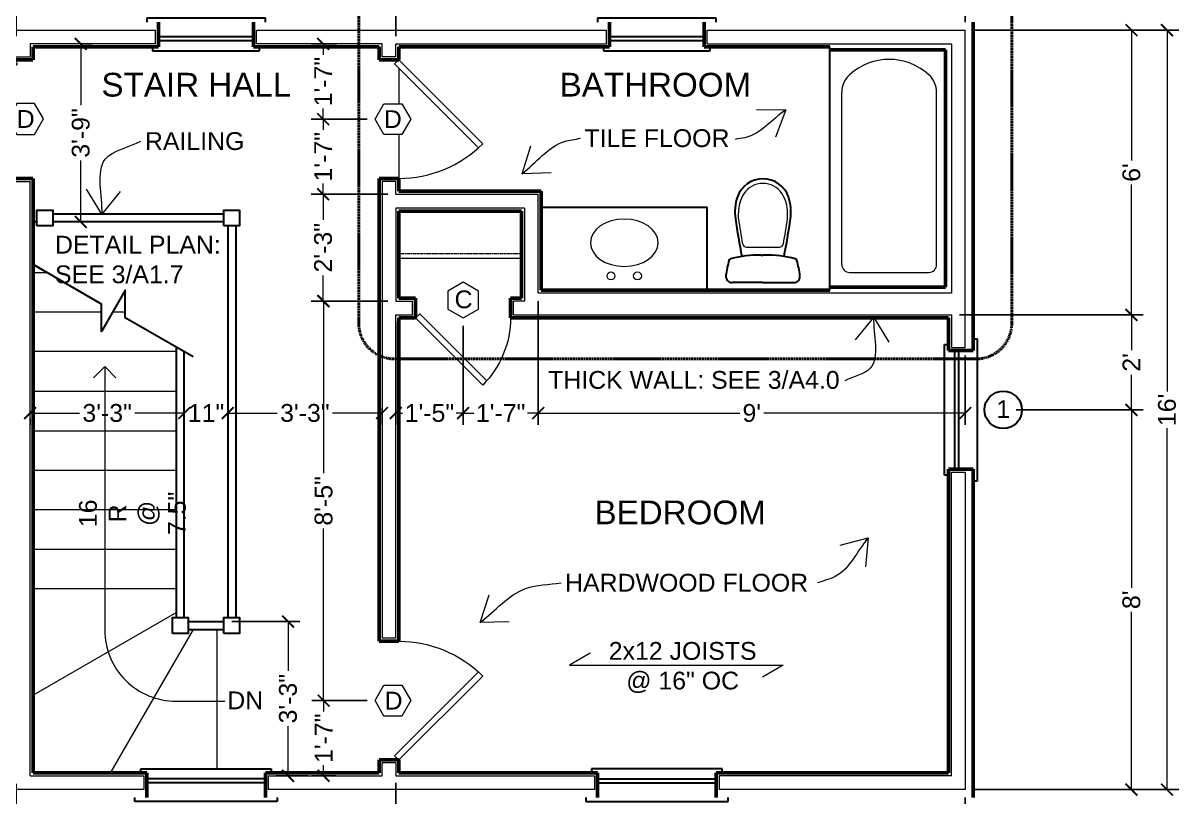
# Model space of a CAD drawing. Header units: inches. Extents: x -54 to 15382, y 469 to 41738.
# Drawn here: x 3613.8 to 3906, y 6575.4 to 6771 of the extents above; entities that cross this region are included whole.
import ezdxf

# ---------------------------------------------------------------- set-up
doc = ezdxf.new("R2010")
doc.units = ezdxf.units.IN
doc.header["$MEASUREMENT"] = 0
doc.linetypes.add('DASHED', pattern=[0.75, 0.5, -0.25])
doc.linetypes.add('DASHED2', pattern=[0.375, 0.25, -0.125])
doc.layers.get('0').update_dxf_attribs({"lineweight": 9})
for name, color, linetype, lineweight in [('1', 7, 'Continuous', 9), ('2', 7, 'Continuous', 18), ('3', 7, 'Continuous', 30), ('5', 7, 'Continuous', 50), ('A-DIMSx', 7, 'Continuous', 9), ('A-LINK', 7, 'Continuous', 40), ('A-SYMB', 7, 'Continuous', 18), ('A-TEXTx', 7, 'Continuous', 18)]:
    doc.layers.add(name, color=color, linetype=linetype, lineweight=lineweight)
doc.styles.get("Standard").update_dxf_attribs({"font": 'arial.ttf'})
doc.dimstyles.get("Standard").update_dxf_attribs({"dimtxt": 3, "dimasz": 2, "dimexe": 0.03125, "dimexo": 0.0625, "dimgap": 0.03125, "dimtad": 0, "dimtoh": 1, "dimdec": 4, "dimlfac": 0.99985, "dimzin": 0, "dimdsep": 46, "dimlunit": 4, "dimtxsty": 'Standard', "dimblk": 'ARCHTICK', "dimblk1": 'ARCHTICK', "dimblk2": 'ARCHTICK', "dimcen": 0.09, "dimclrt": 256, "dimadec": 0, "dimazin": 0, "dimtfac": 1, "dimtdec": 4, "dimtofl": 0, "dimtmove": 0, "dimatfit": 3, "dimfxl": 1, "dimtolj": 1, "dimtzin": 0, "dimarcsym": 0})

# ---------------------------------------------------------------- blocks, each defined once
blk = doc.blocks.new('window plan 24')
at = {"layer": '1'}
for p, q in [((181.69, 1833.26), (181.69, 1836.76)), ((207.19, 1833.26), (207.19, 1836.76))]:
    blk.add_line(p, q, dxfattribs=at)
at = {"layer": '3'}
for p, q in [((209.44, 1839.76), (179.44, 1839.76)), ((179.44, 1839.76), (179.44, 1838.76)), ((209.44, 1838.76), (209.44, 1839.76)), ((180.94, 1832.51), (180.94, 1831.51)), ((206.44, 1835.04), (182.44, 1835.04)), ((206.44, 1834.04), (182.44, 1834.04)), ((207.94, 1831.51), (207.94, 1832.51)), ((180.94, 1831.51), (207.94, 1831.51))]:
    blk.add_line(p, q, dxfattribs=at)
at = {"layer": '5'}
for p, q in [((182.44, 1832.51), (182.44, 1838.76)), ((206.44, 1832.51), (206.44, 1838.76))]:
    blk.add_line(p, q, dxfattribs=at)
blk = doc.blocks.new('window plan 30')
at = {"layer": '1'}
for p, q in [((181.94, 1684.26), (181.94, 1680.76)), ((213.44, 1684.26), (213.44, 1680.76))]:
    blk.add_line(p, q, dxfattribs=at)
at = {"layer": '3'}
for p, q in [((181.19, 1685.01), (181.19, 1686.01)), ((181.19, 1686.01), (214.19, 1686.01)), ((212.69, 1683.48), (182.69, 1683.48)), ((214.19, 1686.01), (214.19, 1685.01)), ((212.69, 1682.48), (182.69, 1682.48)), ((179.69, 1677.76), (179.69, 1678.76)), ((215.69, 1677.76), (179.69, 1677.76)), ((215.69, 1678.76), (215.69, 1677.76))]:
    blk.add_line(p, q, dxfattribs=at)
at = {"layer": '5'}
for p, q in [((182.69, 1685.01), (182.69, 1678.76)), ((212.69, 1685.01), (212.69, 1678.76))]:
    blk.add_line(p, q, dxfattribs=at)
blk = doc.blocks.new('door plan 30')
at = {"layer": '1'}
for p, q in [((362.69, 1685.01), (359.19, 1685.01)), ((363.44, 1684.26), (362.38, 1683.2)), ((363.44, 1684.26), (384.65, 1663.05)), ((362.38, 1683.2), (383.57, 1662.01)), ((362.69, 1653.51), (359.19, 1653.51))]:
    blk.add_line(p, q, dxfattribs=at)
blk.add_arc((363.44, 1684.26), 30, 270, 315, dxfattribs=at)
at = {"layer": '5'}
for p, q in [((358.44, 1684.26), (363.44, 1684.26)), ((358.44, 1654.26), (363.44, 1654.26))]:
    blk.add_line(p, q, dxfattribs=at)
blk = doc.blocks.new('TOILET round TOTO top')
at = {"layer": '1', "linetype": 'Continuous'}
for p, q in [((20663.27, 1803.45), (20664.85, 1803.46)), ((20656.14, 1801.42), (20656.14, 1793.04)), ((20663.28, 1791.03), (20664.85, 1791.02))]:
    blk.add_line(p, q, dxfattribs=at)
for centre, radius, start, end in [((20701.92, 1548.87), 257.49, 98.6329, 100.0541), ((20664.85, 1794.58), 8.87, 57.5383, 90), ((20657.14, 1801.42), 1, 100.0541, 180), ((20666.54, 1797.24), 5.72, 0, 57.5383), ((20666.54, 1797.24), 5.72, 302.4617, 0), ((20657.14, 1793.04), 1, 180, 259.8423), ((20691.55, 1985.1), 196.11, 259.8423, 261.7135), ((20664.85, 1799.9), 8.87, 270, 302.4617)]:
    blk.add_arc(centre, radius, start, end, dxfattribs=at)
at = {"layer": '3', "linetype": 'Continuous'}
for p, q in [((20647.17, 1797.24), (20647.17, 1805.04)), ((20654.14, 1797.75), (20654.14, 1797.24)), ((20647.17, 1797.24), (20647.17, 1789.44)), ((20654.14, 1796.73), (20654.14, 1797.24))]:
    blk.add_line(p, q, dxfattribs=at)
at = {"layer": '3', "linetype": 'DASHED'}
blk.add_line((20647.17, 1797.24), (20647.17, 1797.24), dxfattribs=at)
blk.add_line((20647.17, 1797.24), (20647.17, 1797.24), dxfattribs=at)
at = {"layer": '3', "linetype": 'Continuous'}
for centre, radius, start, end in [((20648.75, 1805.04), 1.57, 82.8564, 180), ((20645.51, 1779.25), 27.56, 74.7214, 82.8564), ((20652.62, 1805.27), 0.591, 14.0755, 74.7214), ((20622.64, 1797.75), 31.5, 0, 14.0755), ((20691.55, 1609.38), 196.86, 98.2539, 101.0651), ((20664.98, 1792.52), 11.81, 70.8883, 98.2539), ((20666.62, 1797.24), 6.81, 0, 70.8883), ((20622.64, 1796.73), 31.5, 345.9245, 0), ((20666.62, 1797.24), 6.81, 289.1117, 0), ((20691.55, 1985.1), 196.86, 258.9349, 261.7461), ((20648.75, 1789.44), 1.57, 180, 277.1436), ((20645.51, 1815.23), 27.56, 277.1436, 285.2786), ((20652.62, 1789.21), 0.591, 285.2786, 345.9245), ((20664.98, 1801.97), 11.81, 261.7461, 289.1117)]:
    blk.add_arc(centre, radius, start, end, dxfattribs=at)
blk = doc.blocks.new('_ArchTick')
at = {"color": 0, "linetype": 'ByBlock', "lineweight": 0, "const_width": 0.15}
blk.add_lwpolyline([(-0.5, -0.5), (0.5, 0.5)], dxfattribs=at)
blk = doc.blocks.new('*D92')
at = {"layer": 'A-DIMSx', "color": 0, "lineweight": -2, "ltscale": 0.1}
for p, q in [((3612, 6767.77), (3612, 6834.27)), ((3708, 6773.77), (3708, 6834.27))]:
    blk.add_line(p, q, dxfattribs=at)
at = {"layer": 'A-DIMSx', "color": 0, "lineweight": 5, "ltscale": 0.1}
for p, q in [((3612, 6831.27), (3656.94, 6831.27)), ((3708, 6831.27), (3663.06, 6831.27))]:
    blk.add_line(p, q, dxfattribs=at)
at = {"layer": 'A-DIMSx', "color": 0, "lineweight": 5, "xscale": 3, "yscale": 3, "zscale": 3, "rotation": 180}
blk.add_blockref('_ArchTick', (3612, 6831.27), dxfattribs=at)
at = {"layer": 'A-DIMSx', "color": 0, "lineweight": 5, "xscale": 3, "yscale": 3, "zscale": 3}
blk.add_blockref('_ArchTick', (3708, 6831.27), dxfattribs=at)
at = {"layer": 'A-DIMSx', "ltscale": 0.25, "insert": (3660, 6831.27), "char_height": 4.5, "attachment_point": 5}
blk.add_mtext("\\A1;8'", dxfattribs=at)
blk = doc.blocks.new('*D93')
at = {"layer": 'A-DIMSx', "color": 0, "lineweight": -2, "ltscale": 0.1}
for p, q in [((3708, 6767.77), (3708, 6834.27)), ((3852, 6771.27), (3852, 6834.27))]:
    blk.add_line(p, q, dxfattribs=at)
at = {"layer": 'A-DIMSx', "color": 0, "lineweight": 5, "ltscale": 0.1}
for p, q in [((3708, 6831.27), (3775.39, 6831.27)), ((3852, 6831.27), (3784.61, 6831.27))]:
    blk.add_line(p, q, dxfattribs=at)
at = {"layer": 'A-DIMSx', "color": 0, "lineweight": 5, "xscale": 3, "yscale": 3, "zscale": 3, "rotation": 180}
blk.add_blockref('_ArchTick', (3708, 6831.27), dxfattribs=at)
at = {"layer": 'A-DIMSx', "color": 0, "lineweight": 5, "xscale": 3, "yscale": 3, "zscale": 3}
blk.add_blockref('_ArchTick', (3852, 6831.27), dxfattribs=at)
at = {"layer": 'A-DIMSx', "ltscale": 0.25, "insert": (3780, 6831.27), "char_height": 4.5, "attachment_point": 5}
blk.add_mtext("\\A1;12'", dxfattribs=at)
blk = doc.blocks.new('*D94')
at = {"layer": 'A-DIMSx', "color": 0, "lineweight": -2, "ltscale": 0.1}
for p, q in [((3854, 6769.27), (3906, 6769.27)), ((3854, 6577.27), (3906, 6577.27))]:
    blk.add_line(p, q, dxfattribs=at)
at = {"layer": 'A-DIMSx', "color": 0, "lineweight": 5, "ltscale": 0.1}
for p, q in [((3903, 6769.27), (3903, 6677.88)), ((3903, 6577.27), (3903, 6668.67))]:
    blk.add_line(p, q, dxfattribs=at)
at = {"layer": 'A-DIMSx', "color": 0, "lineweight": 5, "xscale": 3, "yscale": 3, "zscale": 3}
for p, rotation in [((3903, 6769.27), 90), ((3903, 6577.27), 270)]:
    blk.add_blockref('_ArchTick', p, dxfattribs=dict(at, rotation=rotation))
at = {"layer": 'A-DIMSx', "ltscale": 0.25, "insert": (3903, 6673.27), "char_height": 4.5, "attachment_point": 5, "rotation": 90}
blk.add_mtext("\\A1;16'", dxfattribs=at)
blk = doc.blocks.new('*D95')
at = {"layer": 'A-DIMSx', "color": 0, "lineweight": -2, "ltscale": 0.1}
for p, q in [((3854, 6769.27), (3897, 6769.27)), ((3850.5, 6697.27), (3897, 6697.27))]:
    blk.add_line(p, q, dxfattribs=at)
at = {"layer": 'A-DIMSx', "color": 0, "lineweight": 5, "ltscale": 0.1}
for p, q in [((3894, 6769.27), (3894, 6736.34)), ((3894, 6697.27), (3894, 6730.21))]:
    blk.add_line(p, q, dxfattribs=at)
at = {"layer": 'A-DIMSx', "color": 0, "lineweight": 5, "xscale": 3, "yscale": 3, "zscale": 3}
for p, rotation in [((3894, 6769.27), 90), ((3894, 6697.27), 270)]:
    blk.add_blockref('_ArchTick', p, dxfattribs=dict(at, rotation=rotation))
at = {"layer": 'A-DIMSx', "ltscale": 0.25, "insert": (3894, 6733.27), "char_height": 4.5, "attachment_point": 5, "rotation": 90}
blk.add_mtext("\\A1;6'", dxfattribs=at)
blk = doc.blocks.new('*D96')
at = {"layer": 'A-DIMSx', "color": 0, "lineweight": -2, "ltscale": 0.1}
for p, q in [((3865, 6673.27), (3897, 6673.27)), ((3854, 6577.27), (3897, 6577.27))]:
    blk.add_line(p, q, dxfattribs=at)
at = {"layer": 'A-DIMSx', "color": 0, "lineweight": 5, "ltscale": 0.1}
for p, q in [((3894, 6673.27), (3894, 6628.33)), ((3894, 6577.27), (3894, 6622.21))]:
    blk.add_line(p, q, dxfattribs=at)
at = {"layer": 'A-DIMSx', "color": 0, "lineweight": 5, "xscale": 3, "yscale": 3, "zscale": 3}
for p, rotation in [((3894, 6673.27), 90), ((3894, 6577.27), 270)]:
    blk.add_blockref('_ArchTick', p, dxfattribs=dict(at, rotation=rotation))
at = {"layer": 'A-DIMSx', "ltscale": 0.25, "insert": (3894, 6625.27), "char_height": 4.5, "attachment_point": 5, "rotation": 90}
blk.add_mtext("\\A1;8'", dxfattribs=at)
blk = doc.blocks.new('*D99')
at = {"layer": 'A-DIMSx', "color": 0, "lineweight": -2, "ltscale": 0.1}
for p, q in [((3612, 6578.77), (3612, 6468.84)), ((3660, 6563.28), (3660, 6468.84))]:
    blk.add_line(p, q, dxfattribs=at)
at = {"layer": 'A-DIMSx', "color": 0, "lineweight": 5, "ltscale": 0.1}
for p, q in [((3612, 6471.84), (3632.85, 6471.84)), ((3660, 6471.84), (3639.15, 6471.84))]:
    blk.add_line(p, q, dxfattribs=at)
at = {"layer": 'A-DIMSx', "color": 0, "lineweight": 5, "xscale": 3, "yscale": 3, "zscale": 3, "rotation": 180}
blk.add_blockref('_ArchTick', (3612, 6471.84), dxfattribs=at)
at = {"layer": 'A-DIMSx', "color": 0, "lineweight": 5, "xscale": 3, "yscale": 3, "zscale": 3}
blk.add_blockref('_ArchTick', (3660, 6471.84), dxfattribs=at)
at = {"layer": 'A-DIMSx', "ltscale": 0.25, "insert": (3636, 6471.84), "char_height": 4.5, "attachment_point": 5}
blk.add_mtext("\\A1;4'", dxfattribs=at)
blk = doc.blocks.new('*D100')
at = {"layer": 'A-DIMSx', "color": 0, "lineweight": -2, "ltscale": 0.1}
for p, q in [((3708, 6578.77), (3708, 6468.84)), ((3660, 6563.28), (3660, 6468.84))]:
    blk.add_line(p, q, dxfattribs=at)
at = {"layer": 'A-DIMSx', "color": 0, "lineweight": 5, "ltscale": 0.1}
for p, q in [((3660, 6471.84), (3680.85, 6471.84)), ((3708, 6471.84), (3687.15, 6471.84))]:
    blk.add_line(p, q, dxfattribs=at)
at = {"layer": 'A-DIMSx', "color": 0, "lineweight": 5, "xscale": 3, "yscale": 3, "zscale": 3, "rotation": 180}
blk.add_blockref('_ArchTick', (3660, 6471.84), dxfattribs=at)
at = {"layer": 'A-DIMSx', "color": 0, "lineweight": 5, "xscale": 3, "yscale": 3, "zscale": 3}
blk.add_blockref('_ArchTick', (3708, 6471.84), dxfattribs=at)
at = {"layer": 'A-DIMSx', "ltscale": 0.25, "insert": (3684, 6471.84), "char_height": 4.5, "attachment_point": 5}
blk.add_mtext("\\A1;4'", dxfattribs=at)
blk = doc.blocks.new('*D101')
at = {"layer": 'A-DIMSx', "color": 0, "lineweight": -2, "ltscale": 0.1}
for p, q in [((3708, 6578.77), (3708, 6468.84)), ((3774, 6564.28), (3774, 6468.84))]:
    blk.add_line(p, q, dxfattribs=at)
at = {"layer": 'A-DIMSx', "color": 0, "lineweight": 5, "ltscale": 0.1}
for p, q in [((3708, 6471.84), (3734, 6471.84)), ((3774, 6471.84), (3748, 6471.84))]:
    blk.add_line(p, q, dxfattribs=at)
at = {"layer": 'A-DIMSx', "color": 0, "lineweight": 5, "xscale": 3, "yscale": 3, "zscale": 3, "rotation": 180}
blk.add_blockref('_ArchTick', (3708, 6471.84), dxfattribs=at)
at = {"layer": 'A-DIMSx', "color": 0, "lineweight": 5, "xscale": 3, "yscale": 3, "zscale": 3}
blk.add_blockref('_ArchTick', (3774, 6471.84), dxfattribs=at)
at = {"layer": 'A-DIMSx', "ltscale": 0.25, "insert": (3741, 6471.84), "char_height": 4.5, "attachment_point": 5}
blk.add_mtext('\\A1;5\'-6"', dxfattribs=at)
blk = doc.blocks.new('*D102')
at = {"layer": 'A-DIMSx', "color": 0, "lineweight": -2, "ltscale": 0.1}
for p, q in [((3852, 6575.27), (3852, 6468.84)), ((3774, 6564.28), (3774, 6468.84))]:
    blk.add_line(p, q, dxfattribs=at)
at = {"layer": 'A-DIMSx', "color": 0, "lineweight": 5, "ltscale": 0.1}
for p, q in [((3774, 6471.84), (3806.01, 6471.84)), ((3852, 6471.84), (3819.99, 6471.84))]:
    blk.add_line(p, q, dxfattribs=at)
at = {"layer": 'A-DIMSx', "color": 0, "lineweight": 5, "xscale": 3, "yscale": 3, "zscale": 3, "rotation": 180}
blk.add_blockref('_ArchTick', (3774, 6471.84), dxfattribs=at)
at = {"layer": 'A-DIMSx', "color": 0, "lineweight": 5, "xscale": 3, "yscale": 3, "zscale": 3}
blk.add_blockref('_ArchTick', (3852, 6471.84), dxfattribs=at)
at = {"layer": 'A-DIMSx', "ltscale": 0.25, "insert": (3813, 6471.84), "char_height": 4.5, "attachment_point": 5}
blk.add_mtext('\\A1;6\'-6"', dxfattribs=at)
blk = doc.blocks.new('*D135')
at = {"layer": 'A-DIMSx', "color": 0, "lineweight": -2, "ltscale": 0.1}
for p, q in [((3660, 6782.28), (3660, 6825.26)), ((3708, 6767.77), (3708, 6825.26))]:
    blk.add_line(p, q, dxfattribs=at)
at = {"layer": 'A-DIMSx', "color": 0, "lineweight": 5, "ltscale": 0.1}
for p, q in [((3660, 6822.26), (3680.85, 6822.26)), ((3708, 6822.26), (3687.15, 6822.26))]:
    blk.add_line(p, q, dxfattribs=at)
at = {"layer": 'A-DIMSx', "color": 0, "lineweight": 5, "xscale": 3, "yscale": 3, "zscale": 3, "rotation": 180}
blk.add_blockref('_ArchTick', (3660, 6822.26), dxfattribs=at)
at = {"layer": 'A-DIMSx', "color": 0, "lineweight": 5, "xscale": 3, "yscale": 3, "zscale": 3}
blk.add_blockref('_ArchTick', (3708, 6822.26), dxfattribs=at)
at = {"layer": 'A-DIMSx', "ltscale": 0.25, "insert": (3684, 6822.26), "char_height": 4.5, "attachment_point": 5}
blk.add_mtext("\\A1;4'", dxfattribs=at)
blk = doc.blocks.new('*D136')
at = {"layer": 'A-DIMSx', "color": 0, "lineweight": -2, "ltscale": 0.1}
for p, q in [((3850.5, 6697.27), (3897, 6697.27)), ((3864.88, 6673.27), (3897, 6673.27))]:
    blk.add_line(p, q, dxfattribs=at)
at = {"layer": 'A-DIMSx', "color": 0, "lineweight": 5, "ltscale": 0.1}
for p, q in [((3894, 6697.27), (3894, 6688.38)), ((3894, 6673.27), (3894, 6682.17))]:
    blk.add_line(p, q, dxfattribs=at)
at = {"layer": 'A-DIMSx', "color": 0, "lineweight": 5, "xscale": 3, "yscale": 3, "zscale": 3}
for p, rotation in [((3894, 6697.27), 90), ((3894, 6673.27), 270)]:
    blk.add_blockref('_ArchTick', p, dxfattribs=dict(at, rotation=rotation))
at = {"layer": 'A-DIMSx', "ltscale": 0.25, "insert": (3894, 6685.27), "char_height": 4.5, "attachment_point": 5, "rotation": 90}
blk.add_mtext("\\A1;2'", dxfattribs=at)
blk = doc.blocks.new('door plan 24')
at = {"layer": '1'}
for p, q in [((356.81, 1360.16), (360.31, 1360.16)), ((357.12, 1336.47), (340.15, 1353.44)), ((356.06, 1335.41), (339.09, 1352.38)), ((356.06, 1335.41), (357.12, 1336.47)), ((356.81, 1334.66), (360.31, 1334.66))]:
    blk.add_line(p, q, dxfattribs=at)
blk.add_arc((356.06, 1335.41), 24, 90, 135, dxfattribs=at)
at = {"layer": '5'}
for p, q in [((361.06, 1359.41), (356.06, 1359.41)), ((361.06, 1335.41), (356.06, 1335.41))]:
    blk.add_line(p, q, dxfattribs=at)
blk = doc.blocks.new('*D155')
at = {"layer": 'A-DIMSx', "color": 0, "lineweight": -2, "ltscale": 0.1}
for p, q in [((3468, 6575.27), (3468, 6450.84)), ((3852, 6575.27), (3852, 6450.84))]:
    blk.add_line(p, q, dxfattribs=at)
at = {"layer": 'A-DIMSx', "color": 0, "lineweight": 5, "ltscale": 0.1}
for p, q in [((3468, 6453.84), (3655.18, 6453.84)), ((3852, 6453.84), (3664.82, 6453.84))]:
    blk.add_line(p, q, dxfattribs=at)
at = {"layer": 'A-DIMSx', "color": 0, "lineweight": 5, "xscale": 3, "yscale": 3, "zscale": 3, "rotation": 180}
blk.add_blockref('_ArchTick', (3468, 6453.84), dxfattribs=at)
at = {"layer": 'A-DIMSx', "color": 0, "lineweight": 5, "xscale": 3, "yscale": 3, "zscale": 3}
blk.add_blockref('_ArchTick', (3852, 6453.84), dxfattribs=at)
at = {"layer": 'A-DIMSx', "ltscale": 0.25, "insert": (3660, 6453.84), "char_height": 4.5, "attachment_point": 5}
blk.add_mtext("\\A1;32'", dxfattribs=at)
blk = doc.blocks.new('*D157')
at = {"layer": 'A-DIMSx', "color": 0, "lineweight": -2, "ltscale": 0.1}
for p, q in [((3708, 6578.97), (3708, 6459.84)), ((3612, 6482.95), (3612, 6459.84))]:
    blk.add_line(p, q, dxfattribs=at)
at = {"layer": 'A-DIMSx', "color": 0, "lineweight": 5, "ltscale": 0.1}
for p, q in [((3612, 6462.84), (3656.94, 6462.84)), ((3708, 6462.84), (3663.06, 6462.84))]:
    blk.add_line(p, q, dxfattribs=at)
at = {"layer": 'A-DIMSx', "color": 0, "lineweight": 5, "xscale": 3, "yscale": 3, "zscale": 3, "rotation": 180}
blk.add_blockref('_ArchTick', (3612, 6462.84), dxfattribs=at)
at = {"layer": 'A-DIMSx', "color": 0, "lineweight": 5, "xscale": 3, "yscale": 3, "zscale": 3}
blk.add_blockref('_ArchTick', (3708, 6462.84), dxfattribs=at)
at = {"layer": 'A-DIMSx', "ltscale": 0.25, "insert": (3660, 6462.84), "char_height": 4.5, "attachment_point": 5}
blk.add_mtext("\\A1;8'", dxfattribs=at)
blk = doc.blocks.new('*D158')
at = {"layer": 'A-DIMSx', "color": 0, "lineweight": -2, "ltscale": 0.1}
for p, q in [((3708, 6578.97), (3708, 6459.84)), ((3852, 6575.27), (3852, 6459.84))]:
    blk.add_line(p, q, dxfattribs=at)
at = {"layer": 'A-DIMSx', "color": 0, "lineweight": 5, "ltscale": 0.1}
for p, q in [((3708, 6462.84), (3775.39, 6462.84)), ((3852, 6462.84), (3784.61, 6462.84))]:
    blk.add_line(p, q, dxfattribs=at)
at = {"layer": 'A-DIMSx', "color": 0, "lineweight": 5, "xscale": 3, "yscale": 3, "zscale": 3, "rotation": 180}
blk.add_blockref('_ArchTick', (3708, 6462.84), dxfattribs=at)
at = {"layer": 'A-DIMSx', "color": 0, "lineweight": 5, "xscale": 3, "yscale": 3, "zscale": 3}
blk.add_blockref('_ArchTick', (3852, 6462.84), dxfattribs=at)
at = {"layer": 'A-DIMSx', "ltscale": 0.25, "insert": (3780, 6462.84), "char_height": 4.5, "attachment_point": 5}
blk.add_mtext("\\A1;12'", dxfattribs=at)
blk = doc.blocks.new('*D162')
at = {"layer": 'A-DIMSx', "color": 0, "lineweight": 5, "ltscale": 0.1}
for p, q in [((3628.33, 6765.77), (3628.33, 6750.27)), ((3628.33, 6720.77), (3628.33, 6736.28))]:
    blk.add_line(p, q, dxfattribs=at)
at = {"layer": 'A-DIMSx', "color": 0, "lineweight": -2, "ltscale": 0.1}
for p, q in [((3629, 6765.77), (3631.33, 6765.77)), ((3629.01, 6720.77), (3631.33, 6720.77))]:
    blk.add_line(p, q, dxfattribs=at)
at = {"layer": 'A-DIMSx', "color": 0, "lineweight": 5, "xscale": 3, "yscale": 3, "zscale": 3}
for p, rotation in [((3628.33, 6765.77), 90), ((3628.33, 6720.77), 270)]:
    blk.add_blockref('_ArchTick', p, dxfattribs=dict(at, rotation=rotation))
at = {"layer": 'A-DIMSx', "ltscale": 0.25, "insert": (3628.33, 6743.27), "char_height": 4.5, "attachment_point": 5, "rotation": 90}
blk.add_mtext('\\A1;3\'-9"', dxfattribs=at)
blk = doc.blocks.new('*D163')
at = {"layer": 'A-DIMSx', "color": 0, "lineweight": -2, "ltscale": 0.1}
for p, q in [((3665.5, 6673.71), (3665.5, 6669.47)), ((3704.5, 6673.79), (3704.5, 6669.47))]:
    blk.add_line(p, q, dxfattribs=at)
at = {"layer": 'A-DIMSx', "color": 0, "lineweight": 5, "ltscale": 0.1}
for p, q in [((3665.5, 6672.47), (3678.01, 6672.47)), ((3704.5, 6672.47), (3691.99, 6672.47))]:
    blk.add_line(p, q, dxfattribs=at)
at = {"layer": 'A-DIMSx', "color": 0, "lineweight": 5, "xscale": 3, "yscale": 3, "zscale": 3, "rotation": 180}
blk.add_blockref('_ArchTick', (3665.5, 6672.47), dxfattribs=at)
at = {"layer": 'A-DIMSx', "color": 0, "lineweight": 5, "xscale": 3, "yscale": 3, "zscale": 3}
blk.add_blockref('_ArchTick', (3704.5, 6672.47), dxfattribs=at)
at = {"layer": 'A-DIMSx', "ltscale": 0.25, "insert": (3685, 6672.47), "char_height": 4.5, "attachment_point": 5}
blk.add_mtext('\\A1;3\'-3"', dxfattribs=at)
blk = doc.blocks.new('*D164')
at = {"layer": 'A-DIMSx', "color": 0, "lineweight": -2, "ltscale": 0.1}
for p, q in [((3654.5, 6673.75), (3654.5, 6675.47)), ((3665.5, 6674.47), (3665.5, 6675.47))]:
    blk.add_line(p, q, dxfattribs=at)
at = {"layer": 'A-DIMSx', "color": 0, "lineweight": 5, "ltscale": 0.1}
for p, q in [((3654.5, 6672.47), (3651.5, 6672.47)), ((3665.5, 6672.47), (3668.5, 6672.47))]:
    blk.add_line(p, q, dxfattribs=at)
at = {"layer": 'A-DIMSx', "color": 0, "lineweight": 5, "xscale": 3, "yscale": 3, "zscale": 3}
blk.add_blockref('_ArchTick', (3654.5, 6672.47), dxfattribs=at)
at = {"layer": 'A-DIMSx', "color": 0, "lineweight": 5, "xscale": 3, "yscale": 3, "zscale": 3, "rotation": 180}
blk.add_blockref('_ArchTick', (3665.5, 6672.47), dxfattribs=at)
at = {"layer": 'A-DIMSx', "ltscale": 0.25, "insert": (3660, 6672.47), "char_height": 4.5, "attachment_point": 5}
blk.add_mtext('\\A1;11"', dxfattribs=at)
blk = doc.blocks.new('*D165')
at = {"layer": 'A-DIMSx', "color": 0, "lineweight": -2, "ltscale": 0.1}
for p, q in [((3654.5, 6674.47), (3654.5, 6675.47)), ((3615.5, 6670.99), (3615.5, 6669.47))]:
    blk.add_line(p, q, dxfattribs=at)
at = {"layer": 'A-DIMSx', "color": 0, "lineweight": 5, "ltscale": 0.1}
for p, q in [((3615.5, 6672.47), (3628.01, 6672.47)), ((3654.5, 6672.47), (3641.99, 6672.47))]:
    blk.add_line(p, q, dxfattribs=at)
at = {"layer": 'A-DIMSx', "color": 0, "lineweight": 5, "xscale": 3, "yscale": 3, "zscale": 3, "rotation": 180}
blk.add_blockref('_ArchTick', (3615.5, 6672.47), dxfattribs=at)
at = {"layer": 'A-DIMSx', "color": 0, "lineweight": 5, "xscale": 3, "yscale": 3, "zscale": 3}
blk.add_blockref('_ArchTick', (3654.5, 6672.47), dxfattribs=at)
at = {"layer": 'A-DIMSx', "ltscale": 0.25, "insert": (3635, 6672.47), "char_height": 4.5, "attachment_point": 5}
blk.add_mtext('\\A1;3\'-3"', dxfattribs=at)
blk = doc.blocks.new('*D166')
at = {"layer": 'A-DIMSx', "color": 0, "lineweight": -2, "ltscale": 0.1}
for p, q in [((3700.75, 6599.77), (3686.74, 6599.77)), ((3692.81, 6580.77), (3686.74, 6580.77))]:
    blk.add_line(p, q, dxfattribs=at)
at = {"layer": 'A-DIMSx', "color": 0, "lineweight": 5, "ltscale": 0.1}
for p, q in [((3689.74, 6599.77), (3689.74, 6597.06)), ((3689.74, 6580.77), (3689.74, 6583.49))]:
    blk.add_line(p, q, dxfattribs=at)
at = {"layer": 'A-DIMSx', "color": 0, "lineweight": 5, "xscale": 3, "yscale": 3, "zscale": 3}
for p, rotation in [((3689.74, 6599.77), 90), ((3689.74, 6580.77), 270)]:
    blk.add_blockref('_ArchTick', p, dxfattribs=dict(at, rotation=rotation))
at = {"layer": 'A-DIMSx', "ltscale": 0.25, "insert": (3689.74, 6590.27), "char_height": 4.5, "attachment_point": 5, "rotation": 90}
blk.add_mtext('\\A1;1\'-7"', dxfattribs=at)
blk = doc.blocks.new('*D167')
at = {"layer": 'A-DIMSx', "color": 0, "lineweight": -2, "ltscale": 0.1}
for p, q in [((3708, 6695.54), (3708, 6669.47)), ((3725, 6694.52), (3725, 6669.47))]:
    blk.add_line(p, q, dxfattribs=at)
at = {"layer": 'A-DIMSx', "color": 0, "lineweight": 5, "ltscale": 0.1}
for p, q in [((3708, 6672.47), (3709.72, 6672.47)), ((3725, 6672.47), (3723.28, 6672.47))]:
    blk.add_line(p, q, dxfattribs=at)
at = {"layer": 'A-DIMSx', "color": 0, "lineweight": 5, "xscale": 3, "yscale": 3, "zscale": 3, "rotation": 180}
blk.add_blockref('_ArchTick', (3708, 6672.47), dxfattribs=at)
at = {"layer": 'A-DIMSx', "color": 0, "lineweight": 5, "xscale": 3, "yscale": 3, "zscale": 3}
blk.add_blockref('_ArchTick', (3725, 6672.47), dxfattribs=at)
at = {"layer": 'A-DIMSx', "ltscale": 0.25, "insert": (3716.5, 6672.47), "char_height": 4.5, "attachment_point": 5}
blk.add_mtext('\\A1;1\'-5"', dxfattribs=at)
blk = doc.blocks.new('*D168')
at = {"layer": 'A-DIMSx', "color": 0, "lineweight": -2, "ltscale": 0.1}
for p, q in [((3744, 6700.77), (3744, 6669.47)), ((3725, 6694.52), (3725, 6669.47))]:
    blk.add_line(p, q, dxfattribs=at)
at = {"layer": 'A-DIMSx', "color": 0, "lineweight": 5, "ltscale": 0.1}
for p, q in [((3725, 6672.47), (3727.72, 6672.47)), ((3744, 6672.47), (3741.28, 6672.47))]:
    blk.add_line(p, q, dxfattribs=at)
at = {"layer": 'A-DIMSx', "color": 0, "lineweight": 5, "xscale": 3, "yscale": 3, "zscale": 3, "rotation": 180}
blk.add_blockref('_ArchTick', (3725, 6672.47), dxfattribs=at)
at = {"layer": 'A-DIMSx', "color": 0, "lineweight": 5, "xscale": 3, "yscale": 3, "zscale": 3}
blk.add_blockref('_ArchTick', (3744, 6672.47), dxfattribs=at)
at = {"layer": 'A-DIMSx', "ltscale": 0.25, "insert": (3734.5, 6672.47), "char_height": 4.5, "attachment_point": 5}
blk.add_mtext('\\A1;1\'-7"', dxfattribs=at)
blk = doc.blocks.new('*D169')
at = {"layer": 'A-DIMSx', "color": 0, "lineweight": -2, "ltscale": 0.1}
for p, q in [((3693.1, 6765.77), (3686.61, 6765.77)), ((3700.75, 6746.77), (3686.61, 6746.77))]:
    blk.add_line(p, q, dxfattribs=at)
at = {"layer": 'A-DIMSx', "color": 0, "lineweight": 5, "ltscale": 0.1}
for p, q in [((3689.61, 6765.77), (3689.61, 6763.06)), ((3689.61, 6746.77), (3689.61, 6749.49))]:
    blk.add_line(p, q, dxfattribs=at)
at = {"layer": 'A-DIMSx', "color": 0, "lineweight": 5, "xscale": 3, "yscale": 3, "zscale": 3}
for p, rotation in [((3689.61, 6765.77), 90), ((3689.61, 6746.77), 270)]:
    blk.add_blockref('_ArchTick', p, dxfattribs=dict(at, rotation=rotation))
at = {"layer": 'A-DIMSx', "ltscale": 0.25, "insert": (3689.61, 6756.27), "char_height": 4.5, "attachment_point": 5, "rotation": 90}
blk.add_mtext('\\A1;1\'-7"', dxfattribs=at)
blk = doc.blocks.new('*D170')
at = {"layer": 'A-DIMSx', "color": 0, "lineweight": -2, "ltscale": 0.1}
for p, q in [((3700.75, 6746.77), (3686.61, 6746.77)), ((3706, 6727.77), (3686.61, 6727.77))]:
    blk.add_line(p, q, dxfattribs=at)
at = {"layer": 'A-DIMSx', "color": 0, "lineweight": 5, "ltscale": 0.1}
for p, q in [((3689.61, 6746.77), (3689.61, 6744.06)), ((3689.61, 6727.77), (3689.61, 6730.49))]:
    blk.add_line(p, q, dxfattribs=at)
at = {"layer": 'A-DIMSx', "color": 0, "lineweight": 5, "xscale": 3, "yscale": 3, "zscale": 3}
for p, rotation in [((3689.61, 6746.77), 90), ((3689.61, 6727.77), 270)]:
    blk.add_blockref('_ArchTick', p, dxfattribs=dict(at, rotation=rotation))
at = {"layer": 'A-DIMSx', "ltscale": 0.25, "insert": (3689.61, 6737.27), "char_height": 4.5, "attachment_point": 5, "rotation": 90}
blk.add_mtext('\\A1;1\'-7"', dxfattribs=at)
blk = doc.blocks.new('*D171')
at = {"layer": 'A-DIMSx', "color": 0, "lineweight": -2, "ltscale": 0.1}
for p, q in [((3706, 6727.77), (3686.61, 6727.77)), ((3706, 6700.77), (3686.61, 6700.77))]:
    blk.add_line(p, q, dxfattribs=at)
at = {"layer": 'A-DIMSx', "color": 0, "lineweight": 5, "ltscale": 0.1}
for p, q in [((3689.61, 6727.77), (3689.61, 6721.31)), ((3689.61, 6700.77), (3689.61, 6707.24))]:
    blk.add_line(p, q, dxfattribs=at)
at = {"layer": 'A-DIMSx', "color": 0, "lineweight": 5, "xscale": 3, "yscale": 3, "zscale": 3}
for p, rotation in [((3689.61, 6727.77), 90), ((3689.61, 6700.77), 270)]:
    blk.add_blockref('_ArchTick', p, dxfattribs=dict(at, rotation=rotation))
at = {"layer": 'A-DIMSx', "ltscale": 0.25, "insert": (3689.61, 6714.27), "char_height": 4.5, "attachment_point": 5, "rotation": 90}
blk.add_mtext('\\A1;2\'-3"', dxfattribs=at)
blk = doc.blocks.new('*D172')
at = {"layer": 'A-DIMSx', "color": 0, "lineweight": -2, "ltscale": 0.1}
for p, q in [((3706, 6700.77), (3686.74, 6700.77)), ((3700.75, 6599.77), (3686.74, 6599.77))]:
    blk.add_line(p, q, dxfattribs=at)
at = {"layer": 'A-DIMSx', "color": 0, "lineweight": 5, "ltscale": 0.1}
for p, q in [((3689.74, 6700.77), (3689.74, 6657.26)), ((3689.74, 6599.77), (3689.74, 6643.29))]:
    blk.add_line(p, q, dxfattribs=at)
at = {"layer": 'A-DIMSx', "color": 0, "lineweight": 5, "xscale": 3, "yscale": 3, "zscale": 3}
for p, rotation in [((3689.74, 6700.77), 90), ((3689.74, 6599.77), 270)]:
    blk.add_blockref('_ArchTick', p, dxfattribs=dict(at, rotation=rotation))
at = {"layer": 'A-DIMSx', "ltscale": 0.25, "insert": (3689.74, 6650.27), "char_height": 4.5, "attachment_point": 5, "rotation": 90}
blk.add_mtext('\\A1;8\'-5"', dxfattribs=at)
blk = doc.blocks.new('*D173')
at = {"layer": 'A-DIMSx', "color": 0, "lineweight": -2, "ltscale": 0.1}
for p, q in [((3744, 6700.77), (3744, 6669.47)), ((3852, 6687.02), (3852, 6669.47))]:
    blk.add_line(p, q, dxfattribs=at)
at = {"layer": 'A-DIMSx', "color": 0, "lineweight": 5, "ltscale": 0.1}
for p, q in [((3744, 6672.47), (3794.94, 6672.47)), ((3852, 6672.47), (3801.06, 6672.47))]:
    blk.add_line(p, q, dxfattribs=at)
at = {"layer": 'A-DIMSx', "color": 0, "lineweight": 5, "xscale": 3, "yscale": 3, "zscale": 3, "rotation": 180}
blk.add_blockref('_ArchTick', (3744, 6672.47), dxfattribs=at)
at = {"layer": 'A-DIMSx', "color": 0, "lineweight": 5, "xscale": 3, "yscale": 3, "zscale": 3}
blk.add_blockref('_ArchTick', (3852, 6672.47), dxfattribs=at)
at = {"layer": 'A-DIMSx', "ltscale": 0.25, "insert": (3798, 6672.47), "char_height": 4.5, "attachment_point": 5}
blk.add_mtext("\\A1;9'", dxfattribs=at)
blk = doc.blocks.new('*D176')
at = {"layer": 'A-DIMSx', "color": 0, "lineweight": -2, "ltscale": 0.1}
for p, q in [((3666.5, 6619.77), (3683.74, 6619.77)), ((3685.84, 6580.77), (3677.74, 6580.77))]:
    blk.add_line(p, q, dxfattribs=at)
at = {"layer": 'A-DIMSx', "color": 0, "lineweight": 5, "ltscale": 0.1}
for p, q in [((3680.74, 6619.77), (3680.74, 6607.27)), ((3680.74, 6580.77), (3680.74, 6593.28))]:
    blk.add_line(p, q, dxfattribs=at)
at = {"layer": 'A-DIMSx', "color": 0, "lineweight": 5, "xscale": 3, "yscale": 3, "zscale": 3}
for p, rotation in [((3680.74, 6619.77), 90), ((3680.74, 6580.77), 270)]:
    blk.add_blockref('_ArchTick', p, dxfattribs=dict(at, rotation=rotation))
at = {"layer": 'A-DIMSx', "ltscale": 0.25, "insert": (3680.74, 6600.27), "char_height": 4.5, "attachment_point": 5, "rotation": 90}
blk.add_mtext('\\A1;3\'-3"', dxfattribs=at)

msp = doc.modelspace()

# ---------------------------------------------------------------- linework, layer by layer
at = {"layer": '1'}
for p, q in [((3558.7496051, 6769.2747155), (3647.2500785, 6769.2747155)), ((3672.7500785, 6769.2747155), (3761.2496051, 6769.2747155)), ((3786.7496051, 6769.2747155), (3852.0000785, 6769.2747155)), ((3852.0000785, 6689.0247155), (3852.0000785, 6769.2747155)), ((3615.5000785, 6765.7747155), (3615.5000785, 6762.5247155)), ((3647.2500785, 6765.7747155), (3615.5000785, 6765.7747155)), ((3704.5000785, 6765.7747155), (3672.7500785, 6765.7747155)), ((3704.5000785, 6762.5247155), (3704.5000785, 6765.7747155)), ((3708.0000785, 6765.7747155), (3761.2496051, 6765.7747155)), ((3708.0000785, 6762.5247155), (3708.0000785, 6765.7747155)), ((3786.7496051, 6765.7747155), (3848.5000785, 6765.7747155)), ((3848.5000785, 6765.7747155), (3848.5000785, 6702.7747155)), ((3615.5000785, 6580.7747155), (3615.5000785, 6731.0247155)), ((3704.5000785, 6731.0247155), (3704.5000785, 6615.5247155)), ((3708.0000785, 6727.7747155), (3708.0000785, 6731.0247155)), ((3708.0000785, 6727.7747155), (3744.0000785, 6727.7747155)), ((3744.0000785, 6702.7747155), (3744.0000785, 6727.7747155)), ((3740.5000785, 6724.2747155), (3708.0000785, 6724.2747155)), ((3708.0000785, 6724.2747155), (3708.0000785, 6700.7747155)), ((3740.5000785, 6724.2747155), (3740.5000785, 6700.7747155)), ((3848.5000785, 6702.7747155), (3744.0000785, 6702.7747155)), ((3708.0000785, 6700.7747155), (3712.2500785, 6700.7747155)), ((3740.5000785, 6700.7747155), (3737.7500785, 6700.7747155)), ((3708.0000785, 6697.2747155), (3712.2500785, 6697.2747155)), ((3708.0000785, 6615.5247155), (3708.0000785, 6697.2747155)), ((3737.7500785, 6697.2747155), (3848.5000785, 6697.2747155)), ((3848.5000785, 6697.2747155), (3848.5000785, 6689.0247155)), ((3848.5000785, 6580.7747155), (3848.5000785, 6657.5247155)), ((3852.0000785, 6657.5247155), (3852.0000785, 6577.2747155)), ((3704.5000785, 6580.7747155), (3704.5000785, 6584.0247155)), ((3708.0000785, 6584.0247155), (3708.0000785, 6580.7747155)), ((3615.5000785, 6580.7747155), (3644.2500785, 6580.7747155)), ((3675.7500785, 6580.7747155), (3704.5000785, 6580.7747155)), ((3708.0000785, 6580.7747155), (3758.2500785, 6580.7747155)), ((3848.5000785, 6580.7747155), (3789.7500785, 6580.7747155)), ((3644.2500785, 6577.2747155), (3561.7500785, 6577.2747155)), ((3758.2500785, 6577.2747155), (3675.7500785, 6577.2747155)), ((3852.0000785, 6577.2747155), (3789.7500785, 6577.2747155))]:
    msp.add_line(p, q, dxfattribs=at)
at = {"layer": '1', "ltscale": 0.25}
for p, q in [((3708.7500785, 6759.6533951), (3708.7500785, 6750.6718298)), ((3708.7500785, 6742.8776012), (3708.7500785, 6731.7747155))]:
    msp.add_line(p, q, dxfattribs=at)
at = {"layer": '2'}
for p, q in [((3820.7500785, 6710.0247155), (3820.7500785, 6753.5509837)), ((3844.7500785, 6710.0247155), (3844.7500785, 6753.5509837)), ((3739.7500785, 6711.5247155), (3708.7500785, 6711.5247155)), ((3616.2500785, 6708.0173562), (3619.7216713, 6708.0173562)), ((3822.7500785, 6708.0247155), (3842.7500785, 6708.0247155)), ((3616.2500785, 6698.0173562), (3633.5505292, 6698.0173562)), ((3636.3866459, 6698.0173562), (3639.5505292, 6698.0173562)), ((3652.5000785, 6688.0173562), (3616.2500785, 6688.0173562)), ((3616.2500785, 6678.0173562), (3652.5000785, 6678.0173562)), ((3616.2500785, 6668.0173562), (3652.5000785, 6668.0173562)), ((3616.2500785, 6658.0173562), (3652.5000785, 6658.0173562)), ((3652.5000785, 6648.0173562), (3616.2500785, 6648.0173562)), ((3652.5000785, 6638.0173562), (3616.2500785, 6638.0173562)), ((3652.5000785, 6628.0173562), (3616.2500785, 6628.0173562)), ((3652.5000785, 6622.0173562), (3615.9093316, 6600.8916786)), ((3656.7427192, 6617.7747155), (3635.6186688, 6581.186787)), ((3662.7427192, 6617.7747155), (3662.7427192, 6582.5247155))]:
    msp.add_line(p, q, dxfattribs=at)
at = {"layer": '2', "linetype": 'DASHED2', "ltscale": 0.25}
msp.add_line((3708.7500785, 6712.7747155), (3739.7500785, 6712.7747155), dxfattribs=at)
at = {"layer": '2', "ltscale": 0.25}
msp.add_lwpolyline([(3757.122434, 6611.7433204), (3751.9262815, 6608.7433204), (3805.9262815, 6608.7433204), (3800.7301291, 6605.7433204)], dxfattribs=at)
for centre in [(3762.4012318, 6707.1411255), (3769.0989251, 6707.1411255)]:
    msp.add_circle(centre, 1, dxfattribs=at)
at = {"layer": '2'}
for centre, radius, start, end in [((3832.7500785, 6746.9798046), 14.8983366, 47.601478879, 132.398521121), ((3826.7500785, 6753.5509837), 6, 132.398521121, 180), ((3838.7500785, 6753.5509837), 6, 0, 47.601478879), ((3822.7500785, 6710.0247155), 2, 180, 270), ((3842.7500785, 6710.0247155), 2, 270, 0)]:
    msp.add_arc(centre, radius, start, end, dxfattribs=at)
at = {"layer": '2', "ltscale": 0.25, "extrusion": (0, 0, -1)}
msp.add_ellipse((3765.7500785, 6715.5247155), major_axis=(8.5662936, 0), ratio=0.7004196088, dxfattribs=at)
at = {"layer": '3'}
for p, q in [((3817.7500785, 6703.5247155), (3817.7500785, 6765.0247155)), ((3744.7500785, 6724.5247155), (3786.7500785, 6724.5247155)), ((3786.7500785, 6703.5247155), (3786.7500785, 6724.5247155)), ((3665.5000785, 6719.7747155), (3665.5000785, 6620.7747155)), ((3667.5000785, 6719.7747155), (3667.5000785, 6620.7747155)), ((3652.5000785, 6620.7747155), (3652.5000785, 6689.0927339)), ((3654.5000785, 6620.7747155), (3654.5000785, 6687.9380334)), ((3655.5000785, 6619.7747155), (3664.5000785, 6619.7747155)), ((3655.5000785, 6617.7747155), (3664.5000785, 6617.7747155))]:
    msp.add_line(p, q, dxfattribs=at)
at = {"layer": '3', "ltscale": 0.1}
for p, q in [((3664.5000785, 6722.7747155), (3621.2500785, 6722.7747155)), ((3617.2500785, 6720.7747155), (3616.2500785, 6720.7747155)), ((3664.5000785, 6720.7747155), (3621.2500785, 6720.7747155))]:
    msp.add_line(p, q, dxfattribs=at)
at = {"layer": '3', "ltscale": 0.25}
for points in [[(3617.2500785, 6719.7747155), (3617.2500785, 6723.7747155), (3621.2500785, 6723.7747155), (3621.2500785, 6719.7747155), (3617.2500785, 6719.7747155)], [(3664.5000785, 6719.7747155), (3664.5000785, 6723.7747155), (3668.5000785, 6723.7747155), (3668.5000785, 6719.7747155), (3664.5000785, 6719.7747155)], [(3656.7391197, 6686.6453224), (3639.5505292, 6696.5691597), (3639.5505292, 6703.4973629), (3633.5505292, 6693.1050581), (3633.5505292, 6700.0332613), (3616.2500785, 6710.0216812)], [(3651.5000785, 6616.7747155), (3651.5000785, 6620.7747155), (3655.5000785, 6620.7747155), (3655.5000785, 6616.7747155), (3651.5000785, 6616.7747155)], [(3664.5000785, 6616.7747155), (3664.5000785, 6620.7747155), (3668.5000785, 6620.7747155), (3668.5000785, 6616.7747155), (3664.5000785, 6616.7747155)]]:
    msp.add_lwpolyline(points, dxfattribs=at)
msp.add_circle((3861.5767111, 6673.2798691), 4.729898, dxfattribs=at)
at = {"layer": '5'}
for p, q in [((3854.0000785, 6688.2747155), (3854.0000785, 6771.2747155)), ((3616.2500785, 6765.0247155), (3616.2500785, 6761.7747155)), ((3648.0000785, 6765.0247155), (3616.2500785, 6765.0247155)), ((3703.7500785, 6765.0247155), (3672.0000785, 6765.0247155)), ((3703.7500785, 6765.0247155), (3703.7500785, 6761.7747155)), ((3708.7500785, 6761.7747155), (3708.7500785, 6765.0247155)), ((3761.9996051, 6765.0247155), (3708.7500785, 6765.0247155)), ((3817.7500785, 6765.0247155), (3785.9996051, 6765.0247155)), ((3847.0000785, 6764.2747155), (3817.7500785, 6764.2747155)), ((3847.0000785, 6704.2747155), (3847.0000785, 6764.2747155)), ((3616.2500785, 6581.5247155), (3616.2500785, 6731.7747155)), ((3703.7500785, 6731.7747155), (3703.7500785, 6614.7747155)), ((3708.7500785, 6728.5247155), (3708.7500785, 6731.7747155)), ((3708.7500785, 6728.5247155), (3744.7500785, 6728.5247155)), ((3744.7500785, 6703.5247155), (3744.7500785, 6728.5247155)), ((3708.7500785, 6723.5247155), (3708.7500785, 6701.5247155)), ((3708.7500785, 6723.5247155), (3739.7500785, 6723.5247155)), ((3739.7500785, 6701.5247155), (3739.7500785, 6723.5247155)), ((3817.7500785, 6704.2747155), (3847.0000785, 6704.2747155)), ((3713.0000785, 6701.5247155), (3708.7500785, 6701.5247155)), ((3739.7500785, 6701.5247155), (3737.0000785, 6701.5247155)), ((3744.7500785, 6703.5247155), (3817.7500785, 6703.5247155)), ((3708.7500785, 6614.7747155), (3708.7500785, 6696.5247155)), ((3713.0000785, 6696.5247155), (3708.7500785, 6696.5247155)), ((3847.7500785, 6696.5247155), (3737.0000785, 6696.5247155)), ((3847.7500785, 6688.2747155), (3847.7500785, 6696.5247155)), ((3847.7500785, 6658.2747155), (3847.7500785, 6581.5247155)), ((3854.0000785, 6658.2747155), (3854.0000785, 6575.2747155)), ((3703.7500785, 6581.5247155), (3703.7500785, 6584.7747155)), ((3708.7500785, 6584.7747155), (3708.7500785, 6581.5247155)), ((3616.2500785, 6581.5247155), (3645.0000785, 6581.5247155)), ((3675.0000785, 6581.5247155), (3703.7500785, 6581.5247155)), ((3708.7500785, 6581.5247155), (3759.0000785, 6581.5247155)), ((3847.7500785, 6581.5247155), (3789.0000785, 6581.5247155))]:
    msp.add_line(p, q, dxfattribs=at)
at = {"layer": 'A-LINK', "linetype": 'DASHED2', "ltscale": 0.5, "flags": 128}
msp.add_lwpolyline([(3698.62422, 6777.2311628), (3698.62422, 6695.1583838, 0.4142135624), (3707.62422, 6686.1583838), (3854.7434435, 6686.1583838, 0.4142135624), (3863.7434435, 6695.1583838), (3863.7434435, 6777.2311628, 0.4142135624), (3854.7434435, 6786.2311628), (3707.62422, 6786.2311628, 0.4142135624)], format="xyb", close=True, dxfattribs=at)
at = {"layer": 'A-SYMB', "ltscale": 0.1}
for points in [[(3612.139597, 6750.7112362), (3609.889597, 6746.8141219), (3612.139597, 6742.9170076), (3616.639597, 6742.9170076), (3618.889597, 6746.8141219), (3616.639597, 6750.7112362)], [(3709.5000785, 6750.6718298), (3711.7500785, 6746.7747155), (3709.5000785, 6742.8776012), (3705.0000785, 6742.8776012), (3702.7500785, 6746.7747155), (3705.0000785, 6750.6718298)], [(3728.8971928, 6703.2747155), (3725.0000785, 6705.5247155), (3721.1029641, 6703.2747155), (3721.1029641, 6698.7747155), (3725.0000785, 6696.5247155), (3728.8971928, 6698.7747155)], [(3705.0000785, 6595.8776012), (3702.7500785, 6599.7747155), (3705.0000785, 6603.6718298), (3709.5000785, 6603.6718298), (3711.7500785, 6599.7747155), (3709.5000785, 6595.8776012)]]:
    msp.add_lwpolyline(points, close=True, dxfattribs=at)
at = {"layer": 'A-TEXTx', "ltscale": 0.25}
msp.add_lwpolyline([(3631.5466513, 6681.403361), (3634.3750785, 6684.2317881), (3637.2035056, 6681.403361), (3634.3750785, 6684.2317881), (3634.3750785, 6617.6497162, 0.4142135624), (3652.3750785, 6599.6497162), (3664.74207, 6599.6497162)], format="xyb", dxfattribs=at)

# ---------------------------------------------------------------- block references
for name, p in [('window plan 24', (3465.5614999, 4932.5151403)), ('window plan 24', (3579.5610265, 4932.5151403)), ('window plan 30', (3462.3110265, 4896.5151403))]:
    msp.add_blockref(name, p)
at = {"ltscale": 0.1, "rotation": 90.00000000000004}
msp.add_blockref('TOILET round TOTO top', (5598.0660827, -13941.7206351), dxfattribs=at)
at = {"rotation": 90.00000000000034}
msp.add_blockref('window plan 30', (5532.7596537, 6475.5856635), dxfattribs=at)
at = {"xscale": -1}
msp.add_blockref('window plan 30', (3971.6891305, 4896.5151403), dxfattribs=at)
at = {"layer": '2', "xscale": -1}
msp.add_blockref('door plan 30', (3974.6891305, 5077.5151403), dxfattribs=at)
at = {"layer": '2'}
msp.add_blockref('door plan 30', (3345.3110265, 5077.5151403), dxfattribs=at)
at = {"layer": '2', "xscale": -1}
for name, p, rotation in [('door plan 24', (2377.5885562, 6340.4677277), 269.9999999999999), ('door plan 30', (3345.3110265, 8269.0342907), 180)]:
    msp.add_blockref(name, p, dxfattribs=dict(at, rotation=rotation))

# ---------------------------------------------------------------- texts
at = {"layer": 'A-TEXTx', "ltscale": 0.5}
for s, insert, char_height, width, attachment_point in [('{STAIR HALL}', (3657.555793, 6758.4779858), 6, 51.83963987, 2), ('{BATHROOM}', (3773.6329925, 6758.4779858), 6, 51.83963987, 2), ('{D}', (3614.3993466, 6746.8120302), 4.5, 5.465913137, 5), ('{D}', (3707.2403289, 6746.7726238), 4.5, 5.465913137, 5), ('{C}', (3725.1120266, 6701.186401), 4.5, 5.465913137, 5), ('{1}', (3861.5864607, 6673.4647193), 4.5, 5.465913137, 5), ('{BEDROOM}', (3779.8883538, 6650.3589307), 6, 104.530359291, 2), ('{2x12 JOISTS \\P@ 16" OC}', (3780.5201549, 6614.5966829), 4.5, 43.443701873, 2), ('{D}', (3707.4211421, 6599.7768072), 4.5, 5.465913137, 5)]:
    msp.add_mtext(s, dxfattribs=dict(at, insert=insert, char_height=char_height, width=width, attachment_point=attachment_point))
at = {"layer": 'A-TEXTx', "ltscale": 0.25, "char_height": 4.5, "attachment_point": 4}
for s, insert in [('{RAILING}', (3644.5567536, 6741.1892827)), ('{TILE FLOOR}', (3755.6762992, 6741.9336126)), ('DETAIL PLAN: \\PSEE 3/A1.7', (3621.813172, 6711.2533982)), ('THICK WALL: SEE 3/A4.0', (3746.507346, 6680.8209818)), ('{HARDWOOD FLOOR}', (3750.7878457, 6629.5519837))]:
    msp.add_mtext(s, dxfattribs=dict(at, insert=insert))
at = {"layer": 'A-TEXTx', "ltscale": 0.25, "insert": (3627.8824871, 6647.1191321), "char_height": 4.5, "width": 0.397886182, "attachment_point": 2, "rotation": 90}
msp.add_mtext('{16 R @ 7.5"}', dxfattribs=at)
at = {"layer": 'A-TEXTx', "ltscale": 0.25, "insert": (3669.9097737, 6602.0883859), "char_height": 4.5, "width": 9.642439619, "attachment_point": 2}
msp.add_mtext('{DN}', dxfattribs=at)

# ---------------------------------------------------------------- dimensions: what is measured, and where the dimension line sits
at = {"layer": 'A-DIMSx', "ltscale": 0.1}
for base, p1, p2, picture, middle in [((3708.0000785, 6831.2747155), (3612.0000785, 6765.7747155), (3708.0000785, 6771.7747155), '*D92', (3660.0000785, 6831.2747155)), ((3852.0000785, 6831.2747155), (3708.0000785, 6765.7747155), (3852.0000785, 6769.2747155), '*D93', (3780.0000785, 6831.2747155)), ((3708.0000785, 6822.2644082), (3660.0000785, 6780.2798691), (3708.0000785, 6765.7747155), '*D135', (3684.0000785, 6822.2644082)), ((3744.0000785, 6672.4742213), (3725.0000785, 6696.5247155), (3744.0000785, 6702.7747155), '*D168', (3734.5000785, 6672.4742213)), ((3852.0000785, 6672.4742213), (3744.0000785, 6702.7747155), (3852.0000785, 6689.0247155), '*D173', (3798.0000785, 6672.4742213)), ((3708.0000785, 6672.4742213), (3725.0000785, 6696.5247155), (3708.0000785, 6697.5423959), '*D167', (3716.5000785, 6672.4742213)), ((3615.5000785, 6672.4742213), (3654.5000785, 6672.4742213), (3615.5000785, 6672.9869732), '*D165', (3635.0000785, 6672.4742213)), ((3654.5000785, 6672.4742213), (3665.5000785, 6672.4742213), (3654.5000785, 6671.7531876), '*D164', (3660.0000785, 6672.4742213)), ((3704.5000785, 6672.4742213), (3665.5000785, 6675.7093609), (3704.5000785, 6675.7922335), '*D163', (3685.0000785, 6672.4742213)), ((3708.0000785, 6462.8386593), (3612.0000785, 6484.9462304), (3708.0000785, 6580.9744024), '*D157', (3660.0000785, 6462.8386593)), ((3660.0000785, 6471.8386593), (3612.0000785, 6580.7747155), (3660.0000785, 6565.2798691), '*D99', (3636.0000785, 6471.8386593)), ((3708.0000785, 6471.8386593), (3660.0000785, 6565.2798691), (3708.0000785, 6580.7747155), '*D100', (3684.0000785, 6471.8386593)), ((3852.0000785, 6462.8386593), (3708.0000785, 6580.9744024), (3852.0000785, 6577.2747155), '*D158', (3780.0000785, 6462.8386593)), ((3774.0000785, 6471.8386593), (3708.0000785, 6580.7747155), (3774.0000785, 6566.2798691), '*D101', (3741.0000785, 6471.8386593)), ((3852.0000785, 6453.8386593), (3468.0000785, 6577.2747155), (3852.0000785, 6577.2747155), '*D155', (3660.0000785, 6453.8386593)), ((3852.0000785, 6471.8386593), (3774.0000785, 6566.2798691), (3852.0000785, 6577.2747155), '*D102', (3813.0000785, 6471.8386593))]:
    dim = msp.add_linear_dim(base=base, p1=p1, p2=p2, dimstyle='Standard', override={"dimtxt": 4.5, "dimasz": 3, "dimexe": 3, "dimexo": 2, "dimgap": 1, "dimlfac": -47.9928, "dimlwd": 5}, dxfattribs=at)
    dim.commit()
    dim.dimension.update_dxf_attribs({"geometry": picture, "text_midpoint": middle})
for base, p1, p2, angle, picture, middle in [((3894.0000785, 6769.2747155), (3848.5000785, 6697.2747155), (3852.0000785, 6769.2747155), 270, '*D95', (3894.0000785, 6733.2747155)), ((3903.0000785, 6577.2747155), (3852.0000785, 6769.2747155), (3852.0000785, 6577.2747155), 90, '*D94', (3903.0000785, 6673.2747155)), ((3628.3332512, 6765.7747155), (3627.0090252, 6720.7747155), (3626.9960652, 6765.7747155), 90, '*D162', (3628.3332512, 6743.2747155)), ((3689.6057938, 6746.7747155), (3695.0966107, 6765.7747155), (3702.7500785, 6746.7747155), 90, '*D169', (3689.6057938, 6756.2747155)), ((3689.6057938, 6727.7747155), (3702.7500785, 6746.7747155), (3708.0000785, 6727.7747155), 90, '*D170', (3689.6057938, 6737.2747155)), ((3689.6057938, 6700.7747155), (3708.0000785, 6727.7747155), (3708.0000785, 6700.7747155), 90, '*D171', (3689.6057938, 6714.2747155)), ((3689.7434807, 6599.7747155), (3708.0000785, 6700.7747155), (3702.7500785, 6599.7747155), 90, '*D172', (3689.7434807, 6650.2747155)), ((3894.0000785, 6673.2747155), (3848.5000785, 6697.2747155), (3862.8772533, 6673.2747155), 270, '*D136', (3894.0000785, 6685.2747155)), ((3894.0000785, 6577.2747155), (3863.0000785, 6673.2695619), (3852.0000785, 6577.2747155), 270, '*D96', (3894.0000785, 6625.2721387)), ((3680.7434807, 6580.7747155), (3664.5000785, 6619.7747155), (3687.8410767, 6580.7747155), 90, '*D176', (3680.7434807, 6600.2747155)), ((3689.7434807, 6599.7747155), (3694.8120898, 6580.7747155), (3702.7500785, 6599.7747155), 90, '*D166', (3689.7434807, 6590.2747155))]:
    dim = msp.add_linear_dim(base=base, p1=p1, p2=p2, angle=angle, dimstyle='Standard', override={"dimtxt": 4.5, "dimasz": 3, "dimexe": 3, "dimexo": 2, "dimgap": 1, "dimlfac": -47.9928, "dimlwd": 5}, dxfattribs=at)
    dim.commit()
    dim.dimension.update_dxf_attribs({"geometry": picture, "text_midpoint": middle})

# ---------------------------------------------------------------- leaders
at = {"layer": 'A-TEXTx', "path_type": 1, "annotation_type": 0, "has_hookline": 1}
for points, hookline_direction, text_width in [([(3806.5791207, 6749.0874927), (3796.2854932, 6742.0731979), (3793.7779196, 6741.6536133)], 1, 36.4819236), ([(3633.6769837, 6722.7747155), (3634.5394534, 6736.6651976), (3643.5567536, 6741.1892827)], 0, 24.2343111), ([(3739.9138764, 6732.9772885), (3750.6340872, 6741.1059501), (3754.6762992, 6741.9336126)], 0, 36.4819236), ([(3828.8515698, 6696.6574978), (3827.9420451, 6683.7866034), (3821.5328558, 6680.6317253)], 1, 24.2343111), ([(3827.4434845, 6640.9193537), (3819.1261823, 6631.1651569), (3814.6391453, 6629.5519837)], 1, 60.9157572), ([(3729.3197764, 6619.5521173), (3740.7913633, 6628.09048), (3749.7878457, 6629.5519837)], 0, 60.9157572)]:
    msp.add_leader(points, dimstyle='Standard', override={"dimasz": 6, "dimgap": 1, "dimldrblk": 'Open90', "dimlwd": -1}, dxfattribs=dict(at, hookline_direction=hookline_direction, text_width=text_width))

doc.saveas('drawing.dxf')
